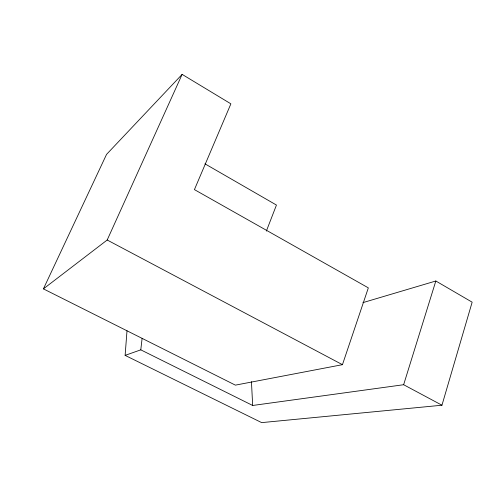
<?xml version="1.0" encoding="UTF-8"?>
<svg xmlns="http://www.w3.org/2000/svg" width="497" height="497" viewBox="0 0 497 497"><rect width="100%" height="100%" fill="white"/><g stroke="black" fill="none" stroke-linecap="round" stroke-linejoin="round"><path stroke-width="0.75" d="M362.922 302.63L435.832 281.004L472.15 302.176L441.957 405.217L261.664 422.618L125.12 355.38L127.002 330.785M125.12 355.38L140.788 349.845L142.117 338.327M140.788 349.845L252.675 405.471L403.639 384.721L435.832 281.004M342.445 364.68L368.339 287.862L194.426 189.612L230.888 103.83L182.132 74.382L106.544 154.399L43.413 288.875L235.379 385.138L342.445 364.68L107.19 240.014L43.413 288.875M266.355 231.111L276.456 205.056L204.957 163.83M107.19 240.014L182.132 74.382M403.639 384.721L441.957 405.217M251.445 381.677L252.675 405.471"/></g></svg>
